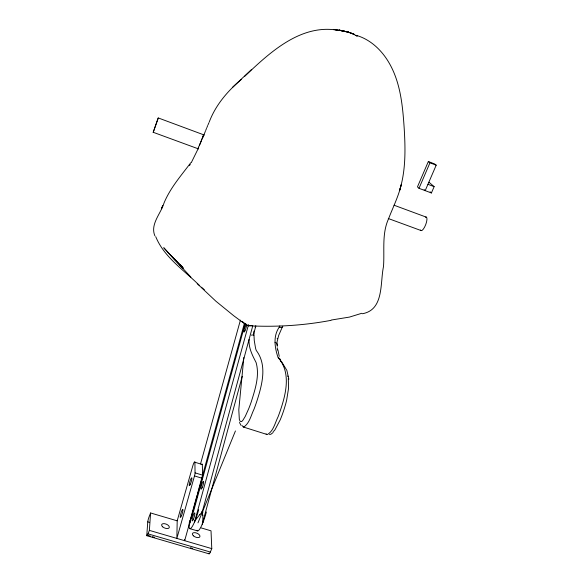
<?xml version="1.0" encoding="UTF-8"?>
<svg xmlns="http://www.w3.org/2000/svg" width="583" height="583" viewBox="0 0 583 583"><rect width="100%" height="100%" fill="white"/><g stroke="black" fill="none" stroke-linecap="round" stroke-linejoin="round"><path stroke-width="0.87" d="M184.665 539.559L184.658 540.696L202.09 478.249A4.117 0.707 -73 0 0 202.636 475.174L202.316 464.52L194.904 462.239A4.03 0.649 -72.8 0 0 194.154 462.385A4.03 0.649 -72.8 0 0 192.769 465.985L177.196 520.83L176.86 538.415L194.496 475.932A4.125 0.67 -72.9 0 0 195.057 472.864L194.904 462.239M330.889 320.366C303.677 325.503 275.868 327.238 248.22 325.737L248.212 325.044M253.838 332.616L254.268 340.596L255.529 348.058A174.922 34.288 -69.7 0 0 256.236 350.412C267.459 365.147 262.095 384.736 256.965 400.856A36.634 7.185 -72.3 0 1 254.064 409.077C251.098 415.118 249.597 423.243 243.716 427.091L242.185 425.685M246.354 324.418C246.019 326.13 248.394 324.177 248.212 325.751M150.727 536.214L146.807 535.07A4.307 0.583 -73 0 0 148.016 533.86L149.386 530.384L150.589 512.967L177.196 520.83M243.825 357.539L238.797 409.74L239.329 419.417L240.123 421.305L241.464 421.604A17.308 3.36 -72.4 0 0 242.907 420.248L245.29 416.335L248.715 408.698A31.365 6.027 -72.2 0 0 251.28 401.818C255.165 389.306 259.829 375.576 256.075 362.48C252.359 355.266 248.518 347.964 249.065 339.452M146.807 535.07L147.776 521.865A4.19 0.554 -72.9 0 1 149.263 516.349L150.589 512.967M202.483 513.434C203.751 511.007 201.623 509.892 201.324 512.894A2.361 2.296 -67.1 0 1 200.763 513.674L200.29 514.111A5.291 4.824 -58.6 0 0 199.925 514.578M253.896 331.836L253.991 331.078M158.226 117.992L153.191 132.377L158.255 117.941L204.393 135.074M202.731 522.747L202.84 522.208A11.973 8.65 69.9 0 0 202.862 521.974L202.826 515.408M202.279 524.139L242.229 376.312M253.51 334.584L255.857 325.882M202.534 510.817L252.723 325.984M194.584 521.858L248.358 325.219M197.112 495.105L189.264 523.6A17.519 3.032 -73.4 0 0 191.924 527.025A17.519 3.032 -73.4 0 0 198.694 509.673M197.353 494.238L244.401 323.354M245.239 323.383L194.372 508.383A17.548 2.959 -73.3 0 1 189.176 522.958M200.508 463.995L240.422 320.111M203.533 134.943L202.541 137.428M203.372 135.431L201.033 141.377A7.601 0.408 -68.5 0 1 200.45 142.893M202.359 138.149L202.578 137.581M201.878 139.395L202.126 138.754M255.106 327.056L255.471 326.123M201.609 140.073L200.661 142.441M202.76 137.748L205.369 131.262M200.45 142.835L197.936 148.709L198.635 147.2M197.972 522.864L235.437 430.939M205.661 130.541L206.542 128.384M200.406 143.068L199.437 145.371M208.86 553.143A4.256 0.831 -74.1 0 0 210.354 552.043L211.775 548.625L211.024 530.829L201.201 527.928M206.841 127.662L207.737 125.513M208.036 124.798L208.947 122.67M424.147 189.686L425.204 190.641L436.201 165.171L434.532 163.903L428.337 161.542L417.457 186.895L419.002 188.316L431.398 192.966L434.138 186.64L428.979 182.231M419.002 188.316L429.962 162.803L428.337 161.542M198.65 147.703L191.275 162.679M209.253 121.956C215.666 104.976 227.654 91.006 241.377 79.419M162.657 205.981L161.382 208.772L162.81 205.661M189.89 521.552L189.92 521.494A12.746 7.404 -31.7 0 1 190.094 521.231M282.42 326.888L282.74 326.232A3.753 1.938 25.9 0 1 279.242 327.136C273.383 335.575 274.52 346.047 277.348 355.324A174.149 38.325 -69.6 0 0 278.222 357.722C290.728 371.939 286.391 392.221 280.97 408.61A36.474 8.031 -72.5 0 1 278.076 416.794C275.074 422.784 273.5 431.107 267.327 434.583L243.111 426.938M279.242 327.136L279.825 325.941M282.114 327.529L278.659 335.473L277.158 341.456A12.848 2.667 -71.5 0 0 276.983 343.263L277.027 345.355M190.043 521.238L190.648 520.16M195.269 520.532L195.56 520.051A12.003 5.815 -44.6 0 1 195.662 519.847L199.874 514.527M189.504 165.536L190.226 164.413M190.743 162.774C181.029 175.716 170.141 188.069 163.932 203.227C160.813 213.706 149.991 224.266 154.874 235.816M248.81 325.606L248.803 325.62A5.881 1.625 67.1 0 1 248.752 325.7L252.687 325.525M232.391 87.486L251.71 69.362M244.445 76.57C269.776 52.521 301.047 23.145 339.022 30.469M273.187 432.469L271.066 434.131L269.492 434.619M246.543 324.884L242.098 321.364M273.157 431.537L273.361 431.42A16.856 3.819 -72.7 0 0 274.163 430.75A17.862 4.045 -72.6 0 0 274.95 429.824L280.153 419.971A30.338 6.814 -72.5 0 0 286.639 400.237L288.578 388.183L288.293 378.454M361.773 313.29L349.494 317.079L331.195 320.052M362.393 313.741C384.182 309.843 379.992 282.864 383.497 266.584C384.678 250.683 381.69 234.016 388.467 218.997C392.804 207.635 398.422 196.704 401.184 184.789L399.661 190.306C405.797 170.491 405.462 149.445 404.238 128.96C402.707 106.295 400.674 82.567 388.89 62.556C381.639 50.145 370.336 39.36 356.279 35.366M356.147 35.658L356.206 35.665A1.261 0.889 31.5 0 1 356.439 35.687L357.058 35.949A1.261 0.86 33.1 0 1 357.262 36.102L351.112 33.056L348.08 32.094L354.129 34.273L348.226 32.101L338.847 30.199L348.459 32.211L339.109 30.112L345.763 31.526L339.481 30.156M333.359 29.39L340.18 30.593M334.438 29.565L340.21 30.593M356.089 35.33L356.468 35.789M148.016 533.86L210.354 552.043M152.294 536.666L154.648 537.351M190.393 547.765L192.711 548.443M146.945 535.741L209.137 553.85M149.386 530.384L211.775 548.625M189.723 528.613L197.331 530.851M147.776 521.865L149.306 522.317M195.057 472.864L202.636 475.174M194.496 475.932L202.09 478.249M153.191 132.283L198.497 148.905M388.278 218.523L420.766 230.438M394.05 205.216L426.508 217.226M427.944 184.308L434.138 186.64M429.962 162.803L436.201 165.171M246.514 325.161L233.768 315.775L215.848 301.178L197.192 283.615M204.312 289.744L201.383 287.193M266.074 433.898L266.657 434.401M199.67 285.692C184.359 270.381 164.056 257.358 155.719 236.618M430.123 191.829L431.398 192.966M182.931 267.925L179.856 264.857M182.472 267.48L175.425 260.39L183.091 268.1M179.608 264.609L182.064 267.065M180.533 265.542L182.989 267.983L171.154 255.667L190.896 277.129M241.114 425.503L239.453 422.449M281.341 361.278L286.88 370.431L288.862 379.249M246.172 324.869L246.259 324.95A3.403 0.605 -53.9 0 0 246.405 324.928M287.783 375.984L287.922 376.567M279.235 356.366L277.923 349.858M202.556 514.213L202.716 514.833A5.298 5.101 -65.1 0 1 202.818 515.408M277.508 350.033L277.238 347.774M425.415 217.182A7.273 2.208 -69 0 1 425.721 224.608A7.273 2.208 -69 0 1 420.511 230.008M356.162 35.49A2.288 0.372 -15.5 0 1 356.322 35.534M248.803 325.401A3.782 0.51 -83.3 0 1 248.722 325.562M248.715 325.678A3.534 0.525 -87.5 0 1 248.62 325.751L248.526 325.664A3.943 0.59 -89.3 0 1 248.336 324.979M246.194 324.84A3.943 0.656 -54.5 0 1 246.376 324.155M246.616 324.767A3.782 0.707 -56.6 0 1 246.434 324.869M201.718 464.381A4.023 0.678 -72.9 0 1 202.316 464.52M278.222 357.722A3.928 3.746 -24.2 0 1 280.722 361.482M275.008 342.287A3.775 3.36 -5.3 0 1 277.231 346.324M251.324 335.159A3.79 3.389 -3.2 0 1 253.86 335.196M277.297 338.337A3.724 0.758 -71.6 0 1 277.195 338.694M189.737 523.519A10.246 6.122 -30.2 0 1 190.597 521.581M194.401 521.872A9.16 5.611 -38.2 0 1 194.7 521.224M194.795 521.071A10.45 5.845 -41.6 0 1 195.094 520.524M202.527 514.228A2.398 2.179 -84.6 0 1 202.447 513.434M202.644 522.696A10.421 7.892 66.4 0 1 202.498 523.272M202.447 523.439A9.124 7.193 61.9 0 1 202.214 524.095M206.375 511.969A17.497 3.155 -73.5 0 1 196.952 530.246M175.082 260.127L163.852 247.848L175.082 260.127M190.371 484.152A4.103 0.663 -72.9 0 0 191.814 477.834A4.103 0.663 -72.9 0 0 189.482 483.161A4.103 0.663 -72.9 0 0 190.371 484.152M181.459 515.766A4.183 0.67 -73.2 0 0 182.843 509.396A4.183 0.67 -73.2 0 0 180.482 514.971A4.183 0.67 -73.2 0 0 181.459 515.766M193.461 535.864A4.052 2.077 23 0 0 199.852 536.805A4.052 2.077 23 0 0 195.203 532.702A4.052 2.077 23 0 0 193.461 535.864M162.65 526.813A4.074 2.099 21.7 0 0 169.165 527.783A4.074 2.099 21.7 0 0 164.61 523.694A4.074 2.099 21.7 0 0 162.65 526.813M202.272 487.432A4.096 0.707 -73.1 0 0 203.482 481.361A4.096 0.707 -73.1 0 0 201.106 487.038A4.096 0.707 -73.1 0 0 202.272 487.432M193.432 519.213A4.176 0.721 -73.4 0 0 194.7 512.923A4.176 0.721 -73.4 0 0 192.317 518.6A4.176 0.721 -73.4 0 0 193.432 519.213M244.962 330.772A3.746 0.641 -71.4 0 0 246.39 325.059A3.746 0.641 -71.4 0 0 244.095 329.891A3.746 0.641 -71.4 0 0 244.962 330.772"/></g></svg>
